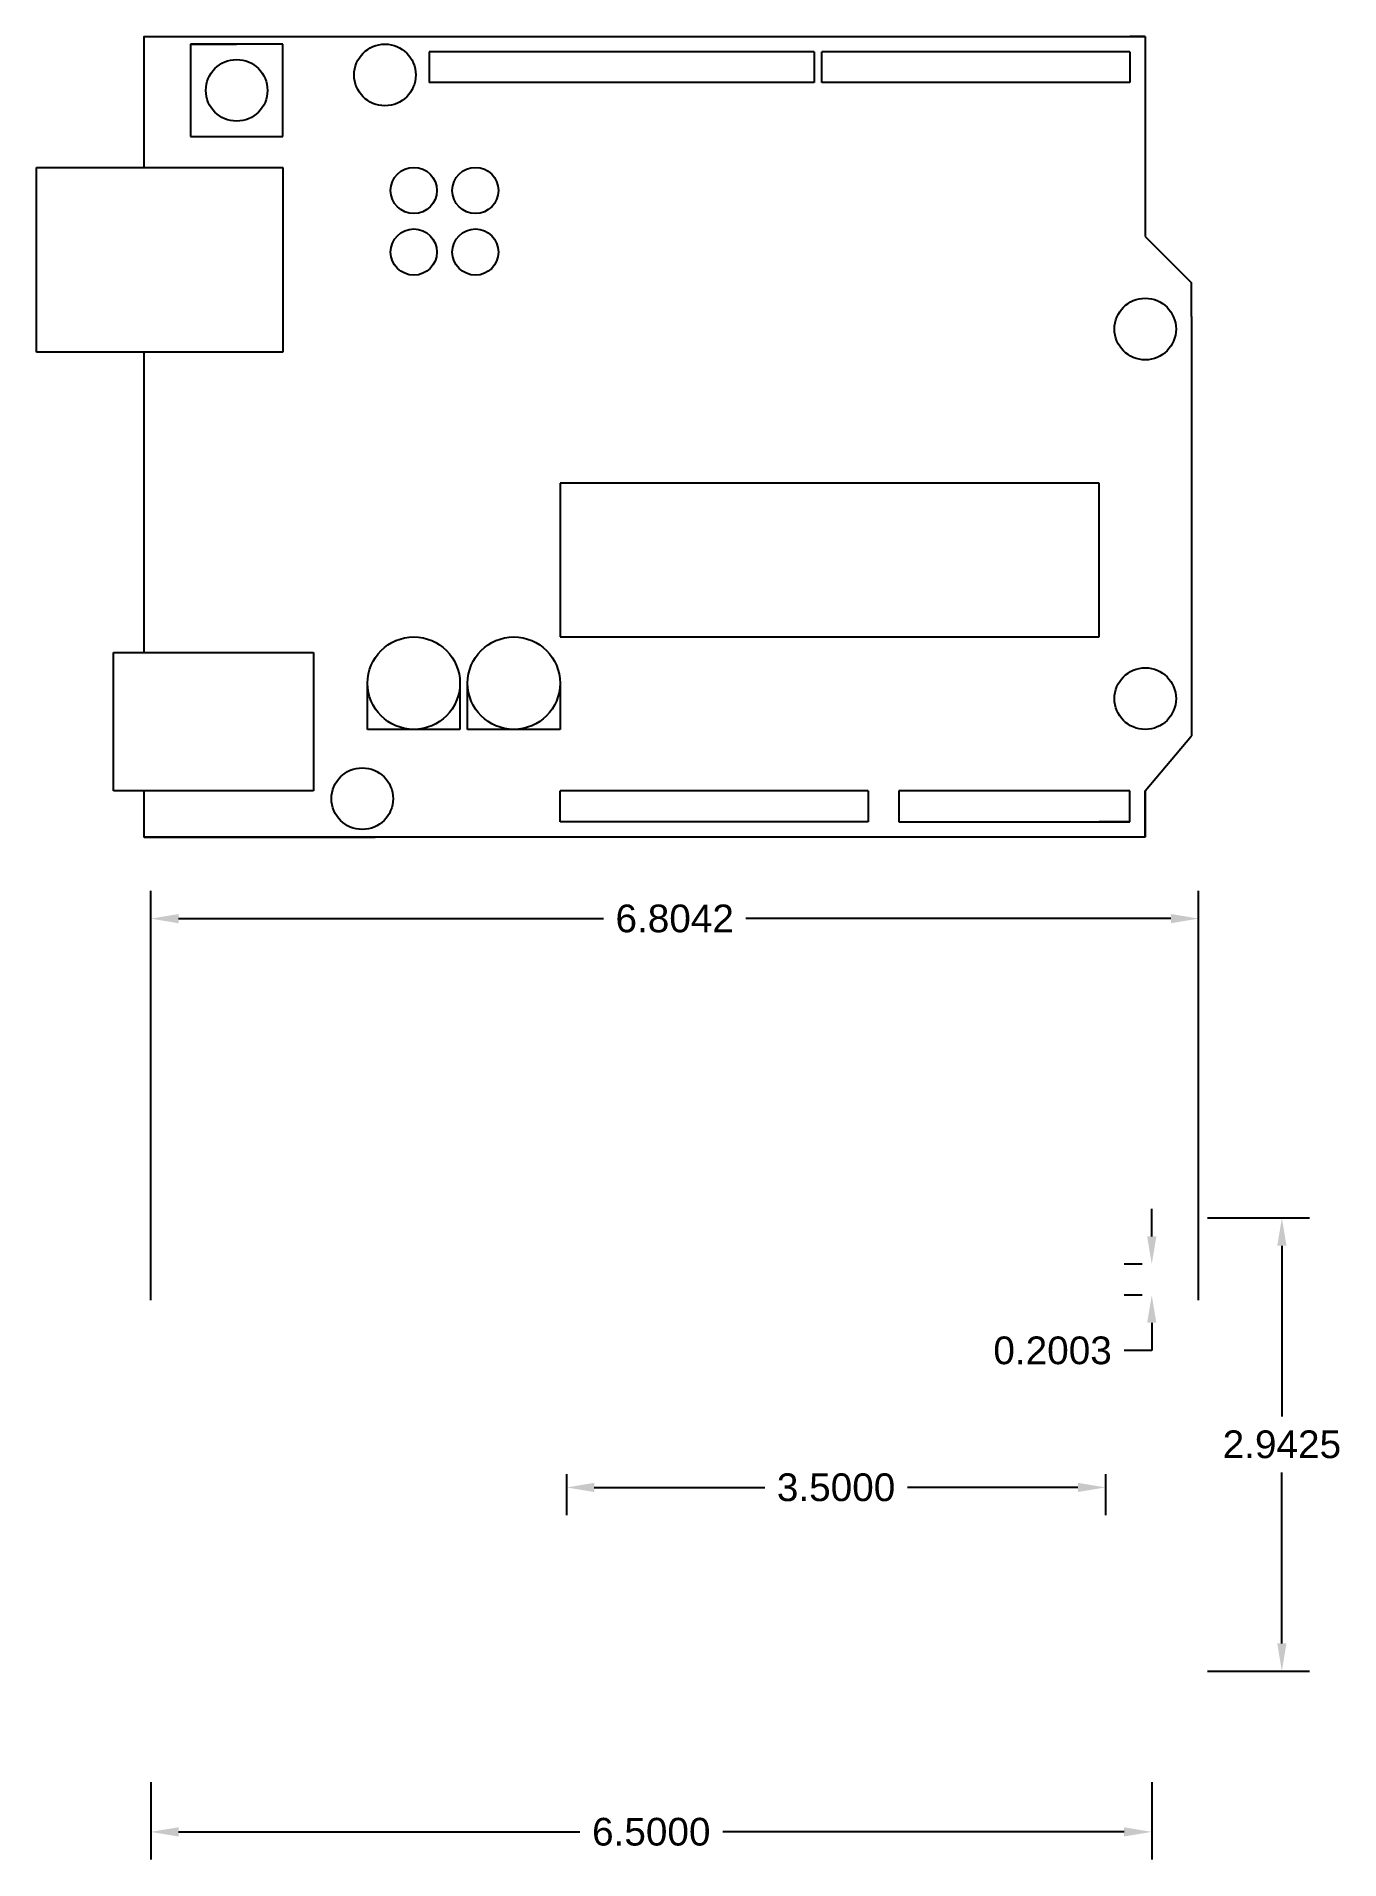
# Model space of a CAD drawing. Header units: centimetres. Extents: x 10.4 to 18.8, y 15.7 to 27.6.
import ezdxf

# ---------------------------------------------------------------- set-up
doc = ezdxf.new("R2010")
doc.units = ezdxf.units.CM
doc.header["$MEASUREMENT"] = 0
doc.styles.get("Standard").update_dxf_attribs({"font": 'arial.ttf'})
doc.dimstyles.get("Standard").update_dxf_attribs({"dimtxt": 0.18, "dimasz": 0.18, "dimexe": 0.18, "dimexo": 0.0625, "dimgap": 0.09, "dimtad": 0, "dimtih": 1, "dimtoh": 1, "dimdec": 4, "dimzin": 0, "dimdsep": 46, "dimtxsty": 'Standard', "dimcen": 0.09, "dimadec": 0, "dimazin": 0, "dimtfac": 1, "dimtdec": 4, "dimtofl": 0, "dimtmove": 0, "dimatfit": 3, "dimfxl": 1, "dimtolj": 1, "dimtzin": 0, "dimarcsym": 0})

# ---------------------------------------------------------------- blocks, each defined once
blk = doc.blocks.new('*D2')
at = {"color": 0, "lineweight": -2, "transparency": 16777216}
for p, q in [((11.13, 16.252), (11.13, 15.748)), ((17.63, 16.252), (17.63, 15.748)), ((11.31, 15.928), (13.916, 15.928)), ((17.45, 15.928), (14.844, 15.928))]:
    blk.add_line(p, q, dxfattribs=at)
at = {"color": 0, "transparency": 16777216}
for points in [[(11.31, 15.958), (11.31, 15.898), (11.13, 15.928)], [(17.45, 15.958), (17.45, 15.898), (17.63, 15.928)]]:
    blk.add_solid(points, dxfattribs=at)
at = {"layer": 'Defpoints', "color": 0, "transparency": 16777216}
for p in [(11.13, 16.315, -0.786), (17.63, 16.315, -0.9), (11.13, 15.928)]:
    blk.add_point(p, dxfattribs=at)
at = {"color": 0, "transparency": 16777216, "insert": (14.38, 15.928), "char_height": 0.18, "attachment_point": 5}
blk.add_mtext('\\A1;6.5000', dxfattribs=at)
blk = doc.blocks.new('*D3')
at = {"color": 0, "lineweight": -2, "transparency": 16777216}
for p, q in [((13.83, 18.252), (13.83, 17.985)), ((17.33, 18.252), (17.33, 17.985)), ((14.01, 18.165), (15.117, 18.165)), ((17.15, 18.165), (16.043, 18.165))]:
    blk.add_line(p, q, dxfattribs=at)
at = {"color": 0, "transparency": 16777216}
for points in [[(14.01, 18.195), (14.01, 18.135), (13.83, 18.165)], [(17.15, 18.195), (17.15, 18.135), (17.33, 18.165)]]:
    blk.add_solid(points, dxfattribs=at)
at = {"layer": 'Defpoints', "color": 0, "transparency": 16777216}
for p in [(13.83, 18.315, -0.586), (17.33, 18.315, -0.586), (17.33, 18.165)]:
    blk.add_point(p, dxfattribs=at)
at = {"color": 0, "transparency": 16777216, "insert": (15.58, 18.165), "char_height": 0.18, "attachment_point": 5}
blk.add_mtext('\\A1;3.5000', dxfattribs=at)
blk = doc.blocks.new('*D4')
at = {"color": 0, "lineweight": -2, "transparency": 16777216}
for p, q in [((11.13, 19.382), (11.13, 22.039)), ((17.934, 19.382), (17.934, 22.039)), ((11.31, 21.859), (14.069, 21.859)), ((17.754, 21.859), (14.995, 21.859))]:
    blk.add_line(p, q, dxfattribs=at)
at = {"color": 0, "transparency": 16777216}
for points in [[(11.31, 21.889), (11.31, 21.829), (11.13, 21.859)], [(17.754, 21.889), (17.754, 21.829), (17.934, 21.859)]]:
    blk.add_solid(points, dxfattribs=at)
at = {"layer": 'Defpoints', "color": 0, "transparency": 16777216}
for p in [(17.934, 21.859), (11.13, 19.319, -0.9), (17.934, 19.319, -0.9)]:
    blk.add_point(p, dxfattribs=at)
at = {"color": 0, "transparency": 16777216, "insert": (14.532, 21.859), "char_height": 0.18, "attachment_point": 5}
blk.add_mtext('\\A1;6.8042', dxfattribs=at)
blk = doc.blocks.new('*D5')
at = {"color": 0, "lineweight": -2, "transparency": 16777216}
for p, q in [((17.993, 19.915), (18.655, 19.915)), ((18.475, 19.735), (18.475, 18.625)), ((18.475, 17.152), (18.475, 18.262)), ((17.993, 16.972), (18.655, 16.972))]:
    blk.add_line(p, q, dxfattribs=at)
at = {"color": 0, "transparency": 16777216}
for points in [[(18.445, 19.735), (18.505, 19.735), (18.475, 19.915)], [(18.445, 17.152), (18.505, 17.152), (18.475, 16.972)]]:
    blk.add_solid(points, dxfattribs=at)
at = {"layer": 'Defpoints', "color": 0, "transparency": 16777216}
for p in [(17.93, 19.915, -0.786), (18.475, 19.915), (17.93, 16.972, -0.786)]:
    blk.add_point(p, dxfattribs=at)
at = {"color": 0, "transparency": 16777216, "insert": (18.475, 18.444), "char_height": 0.18, "attachment_point": 5}
blk.add_mtext('\\A1;2.9425', dxfattribs=at)
blk = doc.blocks.new('*D6')
at = {"color": 0, "lineweight": -2, "transparency": 16777216}
for p, q in [((17.63, 19.795), (17.63, 19.975)), ((17.568, 19.615), (17.45, 19.615)), ((17.568, 19.414), (17.45, 19.414)), ((17.63, 19.234), (17.63, 19.054)), ((17.63, 19.054), (17.45, 19.054))]:
    blk.add_line(p, q, dxfattribs=at)
at = {"color": 0, "transparency": 16777216}
for points in [[(17.6, 19.795), (17.66, 19.795), (17.63, 19.615)], [(17.6, 19.234), (17.66, 19.234), (17.63, 19.414)]]:
    blk.add_solid(points, dxfattribs=at)
at = {"layer": 'Defpoints', "color": 0, "transparency": 16777216}
for p in [(17.63, 19.615, -0.786), (17.63, 19.414, -0.786), (17.63, 19.414)]:
    blk.add_point(p, dxfattribs=at)
at = {"color": 0, "transparency": 16777216, "insert": (16.986, 19.054), "char_height": 0.18, "attachment_point": 5}
blk.add_mtext('\\A1;0.2003', dxfattribs=at)

msp = doc.modelspace()

# ---------------------------------------------------------------- linework, layer by layer
for p, q in [((11.08761, 27.58792), (17.58761, 27.58792)), ((11.08761, 27.58792), (12.78761, 27.58792)), ((11.08761, 27.58792), (13.23761, 27.58792)), ((11.08761, 27.58792), (11.68761, 27.58792)), ((11.08761, 27.58792), (11.98761, 27.58792)), ((17.58761, 27.58792), (17.48761, 27.58792)), ((17.58761, 27.58792), (17.58761, 26.28792)), ((11.68761, 27.53792), (11.38761, 27.53792)), ((11.98761, 27.53792), (11.38761, 27.53792)), ((11.38761, 27.53792), (11.38761, 26.93792)), ((11.38761, 27.53792), (11.38761, 27.23792)), ((11.38761, 27.53792), (11.68761, 27.53792)), ((11.98761, 26.93792), (11.98761, 27.53792)), ((15.43761, 27.48792), (12.93761, 27.48792)), ((12.93761, 27.48792), (12.93761, 27.28792)), ((15.43761, 27.48792), (15.43761, 27.28792)), ((17.48761, 27.48792), (15.48761, 27.48792)), ((15.48761, 27.28792), (15.48761, 27.48792)), ((17.48761, 27.48792), (17.48761, 27.28792)), ((15.43761, 27.28792), (12.93761, 27.28792)), ((17.48761, 27.28792), (15.48761, 27.28792)), ((11.38761, 26.93792), (11.98761, 26.93792)), ((10.38761, 25.53792), (10.38761, 26.73792)), ((10.38761, 26.73792), (11.38761, 26.73792)), ((11.38761, 26.73792), (11.98761, 26.73792)), ((11.98761, 26.73792), (11.98761, 25.53792)), ((17.58761, 26.28792), (17.88761, 25.98792)), ((17.88761, 25.76831), (17.88761, 25.98792)), ((11.98761, 25.53792), (10.38761, 25.53792)), ((17.28761, 24.68792), (13.78761, 24.68792)), ((13.78761, 24.68792), (13.78761, 23.68792)), ((17.28761, 23.68792), (17.28761, 24.68792)), ((13.78761, 23.68792), (17.28761, 23.68792)), ((10.88761, 22.68792), (10.88761, 23.58792)), ((10.88761, 23.58792), (12.18761, 23.58792)), ((12.18761, 23.58792), (12.18761, 22.68792)), ((12.53761, 23.08792), (12.53761, 23.38792)), ((13.13761, 23.38792), (13.13761, 23.08792)), ((13.18761, 23.08792), (13.18761, 23.38792)), ((13.78761, 23.38792), (13.78761, 23.08792)), ((13.13761, 23.08792), (12.53761, 23.08792)), ((13.13761, 23.08792), (12.83761, 23.08792)), ((13.78761, 23.08792), (13.18761, 23.08792)), ((13.78761, 23.08792), (13.48761, 23.08792)), ((17.58761, 22.68792), (17.88761, 23.04545)), ((12.18761, 22.68792), (10.88761, 22.68792)), ((15.78761, 22.68792), (13.78761, 22.68792)), ((13.78761, 22.48792), (13.78761, 22.68792)), ((15.78761, 22.68792), (15.78761, 22.48792)), ((15.98761, 22.68792), (15.98761, 22.48792)), ((17.48761, 22.68792), (15.98761, 22.68792)), ((17.48761, 22.48792), (17.48761, 22.68792)), ((17.48761, 22.48792), (17.48761, 22.68792)), ((17.58761, 22.68792), (17.58761, 22.38792)), ((17.58761, 22.38792), (17.58761, 22.68792)), ((11.08761, 22.38792), (12.58761, 22.38792)), ((11.08761, 22.38792), (12.18761, 22.38792)), ((15.78761, 22.48792), (13.78761, 22.48792)), ((15.98761, 22.48792), (17.48761, 22.48792)), ((17.48761, 22.48792), (17.28761, 22.48792)), ((17.58761, 22.38792), (17.48761, 22.38792))]:
    msp.add_line(p, q)
for points in [[(11.08761, 26.73792), (11.08761, 27.58792), (17.58761, 27.58792)], [(17.88761, 25.76831), (17.88761, 23.04545)], [(11.08761, 23.58792), (11.08761, 25.53792)], [(17.58761, 22.38792), (11.08761, 22.38792), (11.08761, 22.68792)]]:
    msp.add_lwpolyline(points)
for centre, radius in [((12.65038, 27.33792), 0.2), ((11.68761, 27.23792), 0.2), ((12.83761, 26.58792), 0.15), ((13.23761, 26.58792), 0.15), ((12.83761, 26.18792), 0.15), ((13.23761, 26.18792), 0.15), ((17.58761, 25.68792), 0.2), ((12.83761, 23.38792), 0.3), ((13.48761, 23.38792), 0.3), ((17.58761, 23.28792), 0.2), ((12.50339, 22.63792), 0.2)]:
    msp.add_circle(centre, radius)

# ---------------------------------------------------------------- dimensions: what is measured, and where the dimension line sits
for base, p1, p2, picture, middle in [((17.93417, 21.859378, 1.159424), (11.130017, 19.319478, 0.259424), (17.93417, 19.319478, 0.259424), '*D4', (14.532093, 21.859378, 1.159424)), ((17.33002, 18.16474, 1.15942), (13.83002, 18.31474, 0.57357), (17.33002, 18.31474, 0.57357), '*D3', (15.58002, 18.16474, 1.15942)), ((11.13002, 15.92847, 1.15942), (17.63002, 16.31474, 0.25942), (11.13002, 16.31474, 0.37357), '*D2', (14.38002, 15.92847, 1.15942))]:
    dim = msp.add_linear_dim(base=base, p1=p1, p2=p2, dimstyle='Standard')
    dim.commit()
    dim.dimension.update_dxf_attribs({"geometry": picture, "text_midpoint": middle})
for base, p1, p2, picture, middle in [((17.63002, 19.41443, 1.15942), (17.63002, 19.61474, 0.37357), (17.63002, 19.41443, 0.37357), '*D6', (16.98639, 19.05443, 1.15942)), ((18.47452, 19.91474, 1.15942), (17.93002, 16.97227, 0.37357), (17.93002, 19.91474, 0.37357), '*D5', (18.47452, 18.4435, 1.15942))]:
    dim = msp.add_linear_dim(base=base, p1=p1, p2=p2, angle=90, dimstyle='Standard')
    dim.commit()
    dim.dimension.update_dxf_attribs({"geometry": picture, "text_midpoint": middle})

doc.saveas('drawing.dxf')
